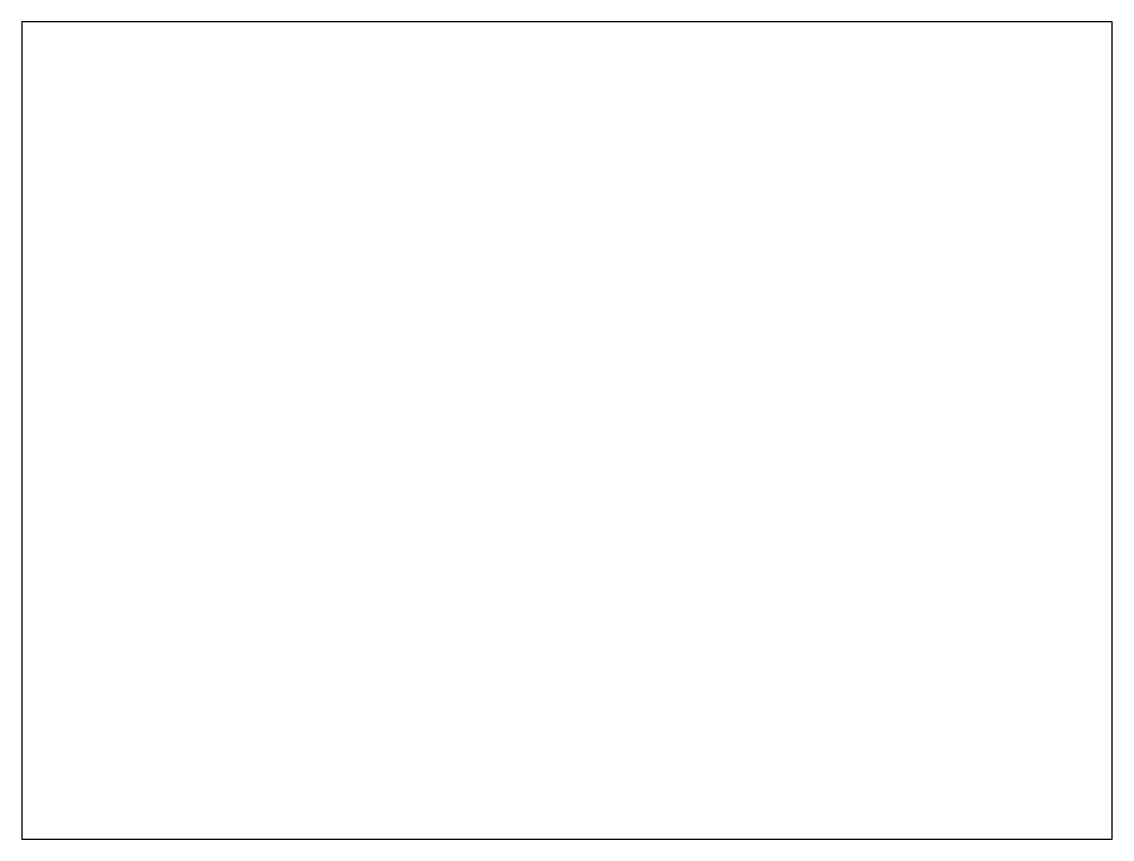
# Model space of a CAD drawing. Extents: x 0 to 4000, y 0 to 3000.
import ezdxf

# ---------------------------------------------------------------- set-up
doc = ezdxf.new("R2010")
doc.units = 0
doc.layers.add('WALL', color=7, linetype='Continuous')

msp = doc.modelspace()

# ---------------------------------------------------------------- linework, layer by layer
at = {"layer": 'WALL'}
for p, q in [((4000, 3000), (0, 3000)), ((0, 3000), (0, 0)), ((4000, 0), (4000, 3000)), ((0, 0), (4000, 0))]:
    msp.add_line(p, q, dxfattribs=at)

doc.saveas('drawing.dxf')
